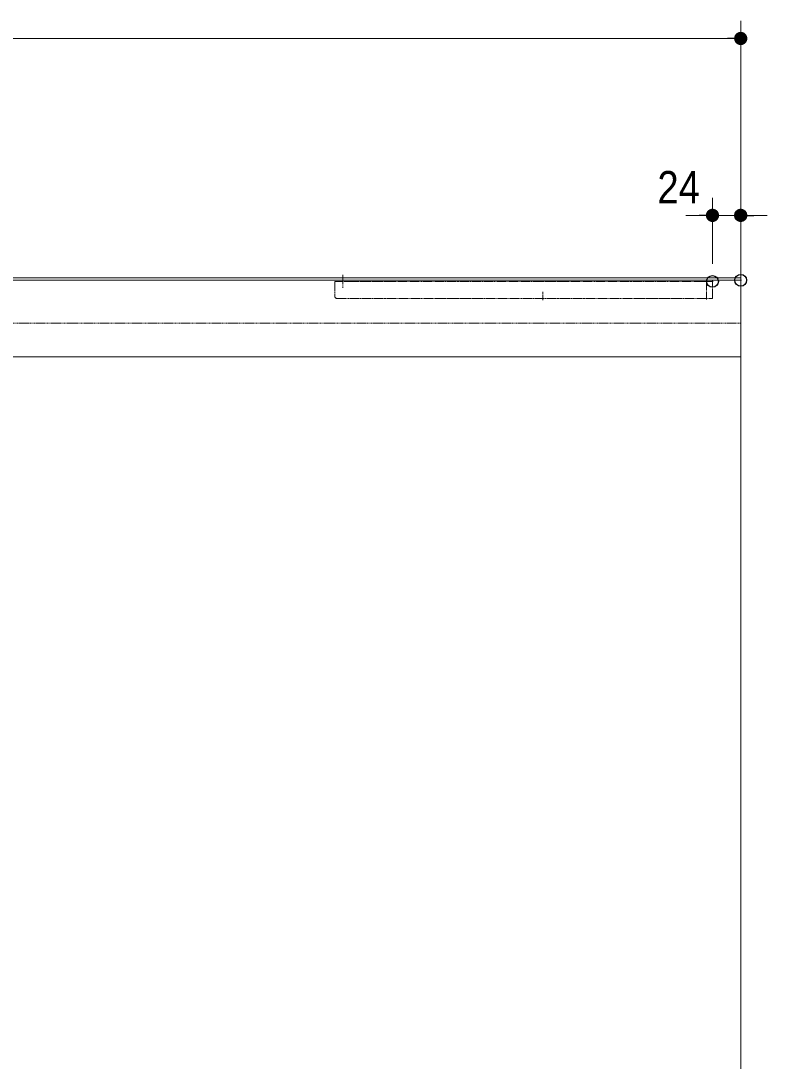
# Model space of a CAD drawing. Units: millimetres, scale not verified. Extents: x -4547 to 4547, y -2284 to 2284.
# Drawn here: x -1485 to -851, y 0 to 884 of the extents above; entities that cross this region are included whole.
import ezdxf
from ezdxf.enums import TextEntityAlignment as Align

# ---------------------------------------------------------------- set-up
doc = ezdxf.new("R2010")
doc.units = ezdxf.units.MM
doc.header["$LTSCALE"] = 20
doc.header["$PDMODE"] = 32
doc.header["$PDSIZE"] = 10
for name, pattern in [('USER1', [2.91, 1.76, -0.4, 0.35, -0.4]), ('USER2', [1.11, 0.71, -0.4]), ('USER3', [10.5, 8, -0.5, 0.5, -0.5, 0.5, -0.5])]:
    doc.linetypes.add(name, pattern=pattern)
for name, color, linetype, lineweight in [('0-1_3一般', 7, 'Continuous', 15), ('0-2_2寸法-2', 7, 'Continuous', 15), ('0-3_0', 7, 'Continuous', 25), ('0-5_2寸法-1', 7, 'Continuous', 15)]:
    doc.layers.add(name, color=color, linetype=linetype, lineweight=lineweight)
doc.layers.add('0-4_Defpoints', color=7, linetype='Continuous')
doc.styles.add('ＭＳ Ｐゴシック', font='')
doc.styles.get('ＭＳ Ｐゴシック').set_extended_font_data('MS PGothic')

# ---------------------------------------------------------------- blocks, each defined once
blk = doc.blocks.new('グループ-14')
at = {"layer": '0-1_3一般', "linetype": 'USER3'}
for p, q in [((2579.5, 13358.7), (2579.5, 13135.1)), ((8759.5, 13274), (8759.5, 12936.4)), ((2759.5, 13243.7), (2719.5, 13243.7)), ((8709.5, 13243.7), (2759.5, 13243.7)), ((8859.5, 13243.7), (8709.5, 13243.7)), ((8859.5, 12953.7), (8859.5, 13243.7)), ((2479.5, 12953.7), (6281.5, 12953.7)), ((6281.5, 12953.7), (8859.5, 12953.7))]:
    blk.add_line(p, q, dxfattribs=at)
at = {"layer": '0-1_3一般', "linetype": 'USER1'}
blk.add_line((5973.6, 12923.7), (5973.6, 13065.7), dxfattribs=at)
at = {"layer": '0-1_3一般', "linetype": 'USER3'}
blk.add_lwpolyline([(2759.5, 13243.7), (2779.5, 13243.7), (2439.5, 13243.7), (2439.5, 12993.7)], dxfattribs=at)
blk.add_arc((2479.5, 12993.7), 40, 180, 270, dxfattribs=at)
blk = doc.blocks.new('グループ-16')
at = {"layer": '0-1_3一般'}
for p, q in [((9339.5, 13263.7), (-39500.5, 13263.7)), ((9339.5, 11963.7), (9339.5, 13263.7)), ((-39500.5, 11963.7), (9339.5, 11963.7))]:
    blk.add_line(p, q, dxfattribs=at)
blk = doc.blocks.new('グループ-20')
at = {"layer": '0-1_3一般', "linetype": 'USER2'}
for p, q in [((9339.5, 13303.7), (-39500.5, 13303.7)), ((9339.5, 12533.7), (9339.5, 13303.7)), ((-39500.5, 12533.7), (9339.5, 12533.7))]:
    blk.add_line(p, q, dxfattribs=at)
blk = doc.blocks.new('グループ-21')
at = {"layer": '0-1_3一般'}
for p, q in [((9339.5, 13303.7), (9339.5, 14363.7)), ((9339.5, -33696.3), (9339.5, 13303.7))]:
    blk.add_line(p, q, dxfattribs=at)
blk.add_lwpolyline([(9339.5, 14363.7), (9339.5, 13303.7), (-39500.5, 13303.7), (-39500.5, 14363.7)], dxfattribs=at)
blk = doc.blocks.new('グループ-24')
at = {"layer": '0-1_3一般'}
for name in ['グループ-21', 'グループ-20', 'グループ-14', 'グループ-16']:
    blk.add_blockref(name, (0, 0), dxfattribs=at)
blk = doc.blocks.new('_Dot')
at = {"layer": '0-3_0'}
blk.add_line((-10, 0), (-20, 0), dxfattribs=at)
for points in [[(0, 0), (-10, 0), (-9.92, 1.25)], [(0, 0), (-9.92, -1.25), (-10, 0)], [(0, 0), (-9.92, 1.25), (-9.69, 2.49)], [(0, 0), (-9.69, -2.49), (-9.92, -1.25)], [(0, 0), (-9.69, 2.49), (-9.3, 3.68)], [(0, 0), (-9.3, -3.68), (-9.69, -2.49)], [(0, 0), (-9.3, 3.68), (-8.76, 4.82)], [(0, 0), (-8.76, -4.82), (-9.3, -3.68)], [(0, 0), (-8.76, 4.82), (-8.09, 5.88)], [(0, 0), (-8.09, -5.88), (-8.76, -4.82)], [(0, 0), (-8.09, 5.88), (-7.29, 6.85)], [(0, 0), (-7.29, -6.85), (-8.09, -5.88)], [(0, 0), (-7.29, 6.85), (-6.37, 7.71)], [(0, 0), (-6.37, -7.71), (-7.29, -6.85)], [(0, 0), (-6.37, 7.71), (-5.36, 8.44)], [(0, 0), (-5.36, -8.44), (-6.37, -7.71)], [(0, 0), (-5.36, 8.44), (-4.26, 9.05)], [(0, 0), (-4.26, -9.05), (-5.36, -8.44)], [(0, 0), (-4.26, 9.05), (-3.09, 9.51)], [(0, 0), (-3.09, -9.51), (-4.26, -9.05)], [(0, 0), (-3.09, 9.51), (-1.87, 9.82)], [(0, 0), (-1.87, -9.82), (-3.09, -9.51)], [(0, 0), (-1.87, 9.82), (-0.63, 9.98)], [(0, 0), (-0.63, -9.98), (-1.87, -9.82)], [(0, 0), (-0.63, 9.98), (0.63, 9.98)], [(0, 0), (0.63, -9.98), (-0.63, -9.98)], [(0, 0), (0.63, 9.98), (1.87, 9.82)], [(0, 0), (1.87, 9.82), (3.09, 9.51)], [(0, 0), (3.09, 9.51), (4.26, 9.05)], [(0, 0), (4.26, 9.05), (5.36, 8.44)], [(0, 0), (5.36, 8.44), (6.37, 7.71)], [(0, 0), (6.37, 7.71), (7.29, 6.85)], [(0, 0), (7.29, 6.85), (8.09, 5.88)], [(0, 0), (8.09, 5.88), (8.76, 4.82)], [(0, 0), (8.76, 4.82), (9.3, 3.68)], [(0, 0), (9.3, 3.68), (9.69, 2.49)], [(0, 0), (9.69, 2.49), (9.92, 1.25)], [(0, 0), (9.92, 1.25), (10, 0)], [(0, 0), (1.87, -9.82), (0.63, -9.98)], [(0, 0), (3.09, -9.51), (1.87, -9.82)], [(0, 0), (4.26, -9.05), (3.09, -9.51)], [(0, 0), (5.36, -8.44), (4.26, -9.05)], [(0, 0), (6.37, -7.71), (5.36, -8.44)], [(0, 0), (7.29, -6.85), (6.37, -7.71)], [(0, 0), (8.09, -5.88), (7.29, -6.85)], [(0, 0), (8.76, -4.82), (8.09, -5.88)], [(0, 0), (9.3, -3.68), (8.76, -4.82)], [(0, 0), (9.69, -2.49), (9.3, -3.68)], [(0, 0), (9.92, -1.25), (9.69, -2.49)], [(0, 0), (10, 0), (9.92, -1.25)]]:
    blk.add_solid(points, dxfattribs=at)

msp = doc.modelspace()

# ---------------------------------------------------------------- linework, layer by layer
at = {"layer": '0-2_2寸法-2'}
for p, q in [((-897.65, 677.19), (-897.65, 733.29)), ((-873.65, 678.18), (-873.65, 733.29)), ((-908.91, 718.29), (-920.16, 718.29)), ((-897.65, 718.29), (-873.65, 718.29)), ((-862.39, 718.29), (-851.14, 718.29))]:
    msp.add_line(p, q, dxfattribs=at)
at = {"layer": '0-4_Defpoints'}
for p in [(-873.65, 718.29), (-873.65, 718.19), (-897.65, 662.19), (-873.65, 663.18)]:
    msp.add_point(p, dxfattribs=at)
at = {"layer": '0-5_2寸法-1'}
for p, q in [((-873.65, 733.19), (-873.65, 883.52)), ((-884.91, 868.52), (-3304.39, 868.52))]:
    msp.add_line(p, q, dxfattribs=at)

# ---------------------------------------------------------------- block references
at = {"layer": '0-1_3一般', "xscale": 0.05, "yscale": 0.05}
msp.add_blockref('グループ-24', (-1340.62, 0), dxfattribs=at)
at = {"layer": '0-2_2寸法-2', "xscale": 0.5627563, "yscale": 0.5627563}
msp.add_blockref('_Dot', (-897.65, 718.29), dxfattribs=at)
at = {"layer": '0-2_2寸法-2', "xscale": 0.5627563, "yscale": 0.5627563, "rotation": 180}
msp.add_blockref('_Dot', (-873.65, 718.29), dxfattribs=at)
at = {"layer": '0-5_2寸法-1', "xscale": 0.5627563, "yscale": 0.5627563}
msp.add_blockref('_Dot', (-873.65, 868.52), dxfattribs=at)

# ---------------------------------------------------------------- texts
at = {"layer": '0-2_2寸法-2', "style": 'ＭＳ Ｐゴシック', "width": 0.9}
msp.add_text('24', height=27.57, dxfattribs=at).set_placement((-944.44, 720.15), align=Align.BOTTOM_LEFT)

doc.saveas('drawing.dxf')
